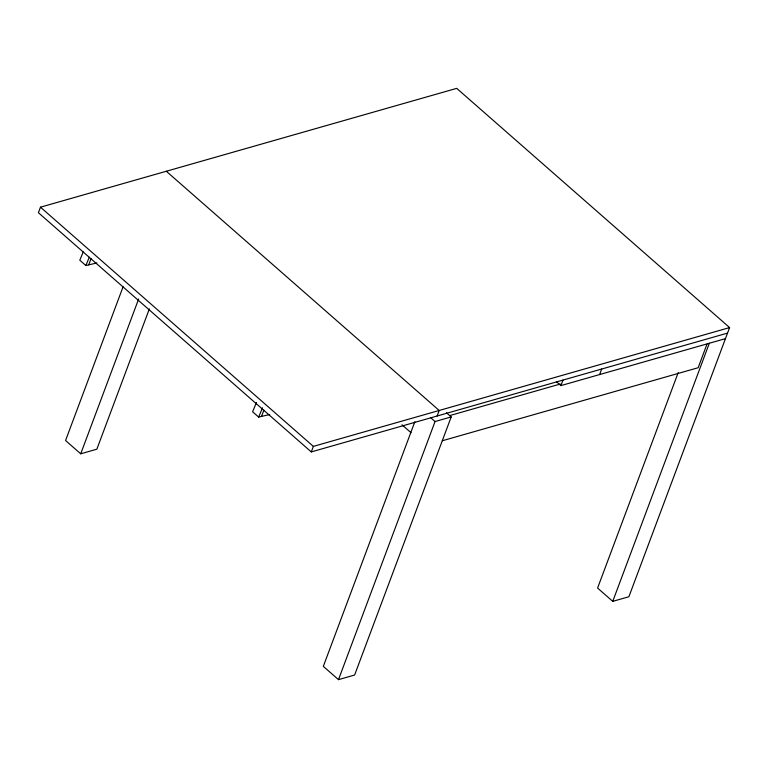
<?xml version="1.0" encoding="UTF-8"?>
<svg xmlns="http://www.w3.org/2000/svg" width="768" height="768" viewBox="0 0 768 768"><rect width="100%" height="100%" fill="white"/><g stroke="black" fill="none" stroke-linecap="round" stroke-linejoin="round"><path stroke-width="1.15" d="M678.211 372.595L597.59 588.058L612.749 601.354L628.886 596.746L729.6 327.581L456.71 88.358L40.474 207.178L38.4 212.707L311.29 451.92L727.536 333.11M123.091 286.771L65.558 440.515L80.717 453.802L96.854 449.194L149.338 308.918M80.717 453.802L138.662 298.934M311.29 451.92L313.363 446.39L729.6 327.581M414.864 421.709L323.318 666.355L338.486 679.642L354.614 675.034L451.2 416.928L446.477 412.79M338.486 679.642L435.062 421.536L451.2 416.928M437.136 416.006L439.2 410.477L166.31 171.254M556.397 381.667L560.899 385.613L562.973 380.083M599.626 374.563L601.69 369.034M706.973 344.16L698.16 367.728L442.33 440.755M612.749 601.354L709.334 343.248M88.714 264.864L91.056 258.614M261.523 416.429L263.866 410.179M83.222 251.923L79.805 260.208L85.862 265.526L96.893 262.954M85.862 265.526L89.29 257.242M256.464 402.461L252.614 411.773L258.672 417.091L269.702 414.518M258.672 417.091L262.522 407.779M449.683 415.603L560.314 384.019M560.899 385.613L725.462 338.64M430.608 417.629L435.062 421.536M401.981 424.79L410.995 432.691M40.474 207.178L313.363 446.39"/></g></svg>
